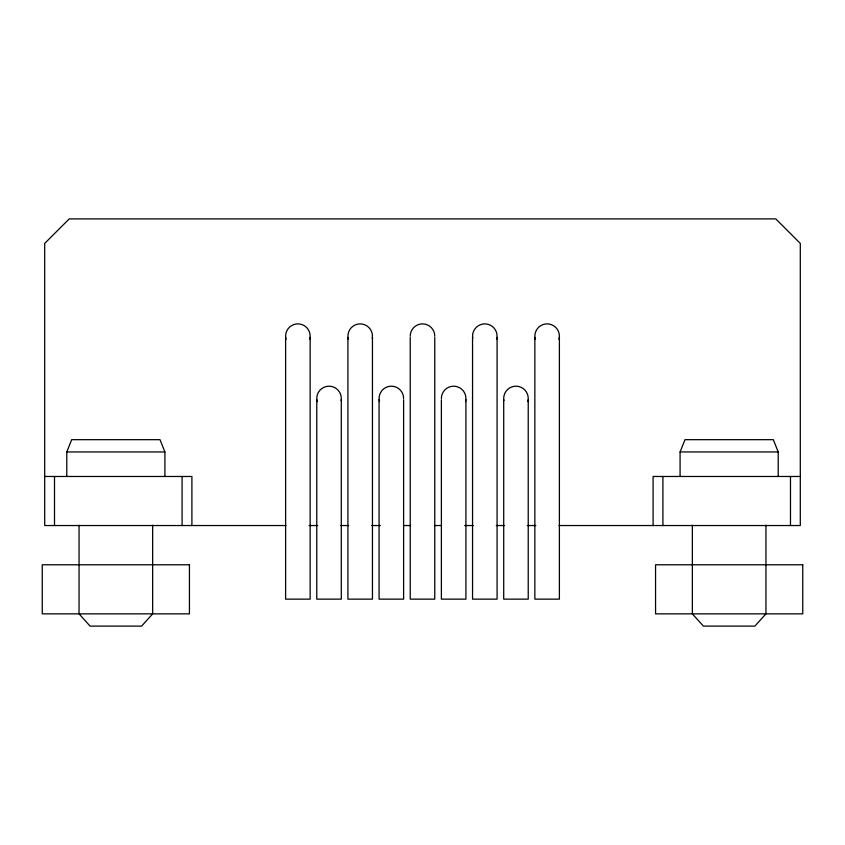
<?xml version="1.0" encoding="UTF-8"?>
<svg xmlns="http://www.w3.org/2000/svg" width="845" height="845" viewBox="0 0 845 845"><rect width="100%" height="100%" fill="white"/><g stroke="black" fill="none" stroke-linecap="round" stroke-linejoin="round"><path stroke-width="1.27" d="M66.787 476.474L66.787 451.938L71.688 439.675L160.001 439.675L164.912 451.938L164.912 476.474M680.088 476.474L680.088 451.938L684.999 439.675L773.312 439.675L778.213 451.938L778.213 476.474M66.787 451.938L164.912 451.938M680.088 451.938L778.213 451.938M44.7 476.474L191.899 476.474L191.899 525.537M800.299 476.474L653.101 476.474L653.101 525.537M286.022 525.537L44.7 525.537L44.7 243.413L69.237 218.887L775.763 218.887L800.299 243.413L800.299 525.537L558.978 525.537M309.175 525.537L317.667 525.537M340.799 525.537L348.71 525.537M371.737 525.537L380.334 525.537M403.382 525.537L410.638 525.537M434.362 525.537L441.618 525.537M464.665 525.537L473.263 525.537M496.29 525.537L504.201 525.537M527.333 525.537L535.825 525.537M790.487 476.474L790.487 525.537M765.95 525.241L765.95 613.85L754.912 626.113L703.399 626.113L692.351 613.85L692.351 525.241M662.913 476.474L662.913 525.537M559.39 337.398L559.39 599.137L534.853 599.137L534.853 337.398M528.231 399.717L528.231 599.137L503.704 599.137L503.704 399.717M497.082 337.398L497.082 599.137L472.545 599.137L472.545 337.398M465.922 399.717L465.922 599.137L441.386 599.137L441.386 399.717M434.763 337.398L434.763 599.137L410.237 599.137L410.237 337.398M403.614 399.717L403.614 599.137L379.078 599.137L379.078 399.717M372.455 337.398L372.455 599.137L347.918 599.137L347.918 337.398M341.296 399.717L341.296 599.137L316.769 599.137L316.769 399.717M310.147 337.398L310.147 599.137L285.61 599.137L285.61 337.398M182.087 476.474L182.087 525.537M152.649 525.241L152.649 613.85L141.601 626.113L90.088 626.113L79.05 613.85L79.05 525.241M54.513 476.474L54.513 525.537M535.276 339.32A12.263 12.263 0 0 1 547.127 323.878A12.263 12.263 0 0 1 558.967 339.32M472.735 338.275A12.263 12.263 0 0 1 485.347 323.888A12.263 12.263 0 0 1 496.659 339.32M410.237 336.152A12.263 12.263 0 0 1 422.5 323.878A12.263 12.263 0 0 1 434.763 336.152M348.341 339.32A12.263 12.263 0 0 1 359.653 323.888A12.263 12.263 0 0 1 372.265 338.275M286.032 339.32A12.263 12.263 0 0 1 297.873 323.878A12.263 12.263 0 0 1 309.724 339.32M317.181 401.628A12.263 12.263 0 0 1 328.494 386.207A12.263 12.263 0 0 1 341.116 400.593M379.5 401.628A12.263 12.263 0 0 1 389.746 386.302A12.263 12.263 0 0 1 403.614 398.46M441.386 398.46A12.263 12.263 0 0 1 455.254 386.302A12.263 12.263 0 0 1 465.5 401.628M503.884 400.593A12.263 12.263 0 0 1 516.506 386.207A12.263 12.263 0 0 1 527.819 401.628M189.438 564.787L42.25 564.787L42.25 613.85L189.438 613.85L189.438 564.787M802.75 564.787L655.562 564.787L655.562 613.85L802.75 613.85L802.75 564.787"/></g></svg>
